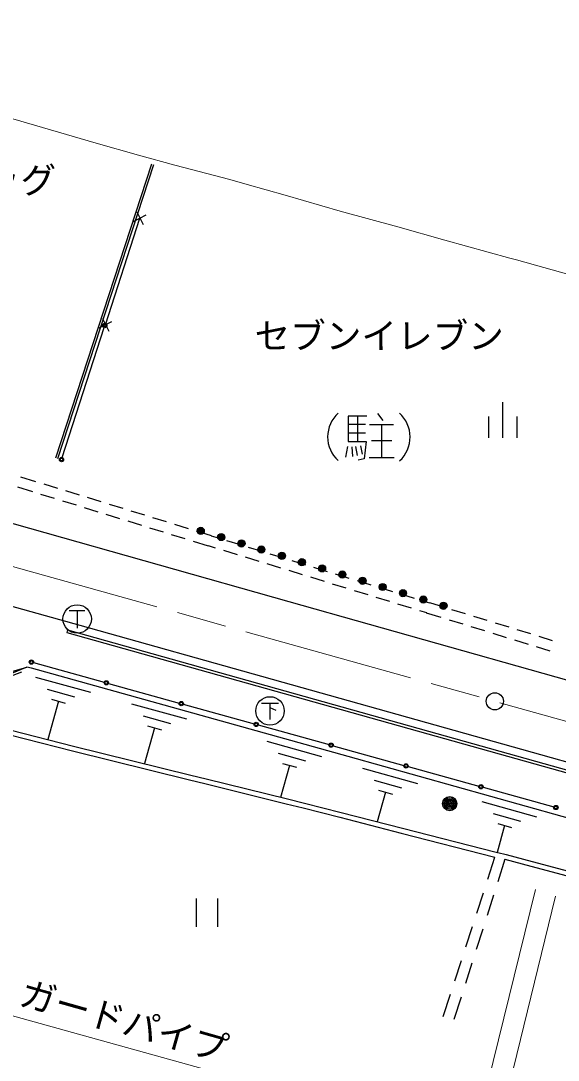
# Model space of a CAD drawing. Units: millimetres, scale not verified. Extents: x 40000 to 680000, y 20000 to 380000.
# Drawn here: x 438120 to 475856, y 241452 to 314443 of the extents above; entities that cross this region are included whole.
import ezdxf
from ezdxf.enums import TextEntityAlignment as Align

# ---------------------------------------------------------------- set-up
doc = ezdxf.new("R2010")
doc.units = ezdxf.units.MM
doc.header["$LTSCALE"] = 1000
doc.linetypes.add('CHAIN', pattern=[18.5, 12, -1.5, 3.5, -1.5])
for name, color, linetype, lineweight in [('M-BGD', 7, 'Continuous', 25), ('M-BGD-EXST', 7, 'Continuous', 25), ('M-BMK', 2, 'CHAIN', 13), ('M-BMK-SRVR', 3, 'Continuous', 25), ('M-STR-HTXT', 7, 'Continuous', 13), ('M-STR-STRC', 7, 'Continuous', 25)]:
    doc.layers.add(name, color=color, linetype=linetype, lineweight=lineweight)
doc.layers.add('M-BMK-HTXT', color=7, linetype='Continuous')
doc.styles.add('ＭＳ ゴシック', font='')
doc.styles.get('ＭＳ ゴシック').set_extended_font_data('MS Gothic')

msp = doc.modelspace()

# ---------------------------------------------------------------- linework, layer by layer
at = {"layer": 'M-BGD'}
for p, q in [((440580, 283742), (447318, 304407)), ((440723, 283695), (447461, 304361)), ((446039, 300350), (446929, 300807)), ((446256, 301023), (446712, 300134)), ((444077, 293102), (446484, 300579)), ((443848, 293547), (444305, 292657)), ((443632, 292874), (444521, 293330)), ((471955, 287659), (471955, 285159)), ((463157, 286869), (463534, 286377)), ((462411, 286689), (461100, 286689)), ((461100, 286689), (461100, 284894)), ((461755, 286689), (461755, 284894)), ((470955, 286659), (470955, 285159)), ((472955, 286659), (472955, 285159)), ((461100, 286115), (462329, 286115)), ((461100, 285508), (462321, 285508)), ((462616, 286082), (464296, 286082)), ((463444, 286082), (463444, 283771)), ((461100, 284894), (462370, 284894)), ((462370, 284894), (462231, 283672)), ((462739, 284967), (464173, 284967)), ((461067, 284558), (460911, 283795)), ((461354, 284517), (461403, 283836)), ((461616, 284558), (461747, 283910)), ((461968, 284599), (462083, 284017)), ((462231, 283672), (461813, 283599)), ((462591, 283771), (464345, 283771)), ((439184, 282077), (438122, 282404)), ((440713, 281605), (439758, 281900)), ((438963, 281360), (437901, 281688)), ((440492, 280888), (439537, 281183)), ((442242, 281133), (441287, 281428)), ((442021, 280417), (441065, 280712)), ((443771, 280662), (442815, 280957)), ((445300, 280190), (444344, 280485)), ((443550, 279945), (442594, 280240)), ((445079, 279473), (444123, 279768)), ((446829, 279718), (445873, 280013)), ((446608, 279002), (445652, 279297)), ((448358, 279247), (447402, 279542)), ((449887, 278775), (448931, 279070)), ((448137, 278530), (447181, 278825)), ((449666, 278058), (448710, 278353)), ((451522, 278271), (450460, 278598)), ((452007, 278108), (451520, 278257)), ((451301, 277554), (450239, 277881)), ((451795, 277419), (451308, 277569)), ((453536, 277637), (452581, 277931)), ((455066, 277167), (454110, 277461)), ((453325, 276949), (452369, 277243)), ((454854, 276478), (453898, 276772)), ((456595, 276696), (455639, 276990)), ((456383, 276008), (455427, 276302)), ((458124, 276226), (457168, 276520)), ((459653, 275755), (458698, 276049)), ((457912, 275537), (456957, 275831)), ((459442, 275067), (458486, 275361)), ((461183, 275285), (460227, 275579)), ((460971, 274596), (460015, 274890)), ((462712, 274814), (461756, 275108)), ((464241, 274344), (463285, 274638)), ((462500, 274126), (461544, 274420)), ((464029, 273655), (463074, 273949)), ((465770, 273873), (464815, 274167)), ((465559, 273185), (464603, 273479)), ((466620, 272859), (466132, 273009)), ((466831, 273547), (466344, 273697)), ((467818, 273266), (466836, 273568)), ((469347, 272796), (468391, 273090)), ((467648, 272534), (466616, 272851)), ((469177, 272063), (468222, 272357)), ((470876, 272325), (469920, 272619)), ((441398, 271676), (441344, 271484)), ((470707, 271593), (469751, 271887)), ((472405, 271855), (471450, 272149)), ((473935, 271384), (472979, 271678)), ((472236, 271122), (471280, 271416)), ((473765, 270651), (472809, 270946)), ((475464, 270913), (474508, 271207)), ((475294, 270181), (474338, 270475)), ((439007, 269372), (443980, 267993)), ((434464, 267296), (438198, 268733)), ((439157, 268359), (443011, 267289)), ((444269, 267913), (449241, 266534)), ((439960, 267513), (441887, 266978)), ((440763, 266668), (440016, 263977)), ((440281, 266801), (441245, 266534)), ((445902, 266486), (449756, 265416)), ((449530, 266454), (454503, 265075)), ((446705, 265641), (448632, 265106)), ((454792, 264995), (459764, 263616)), ((447508, 264795), (446809, 262279)), ((447026, 264929), (447990, 264661)), ((455385, 263851), (459237, 262773)), ((460053, 263536), (465025, 262157)), ((456186, 263004), (458112, 262465)), ((456987, 262157), (456358, 259911)), ((456506, 262291), (457469, 262022)), ((465315, 262076), (470287, 260698)), ((462125, 261965), (465977, 260886)), ((462927, 261117), (464853, 260578)), ((470576, 260617), (475548, 259238)), ((463728, 260270), (463148, 258196)), ((463247, 260405), (464210, 260135)), ((470484, 259624), (474337, 258551)), ((471286, 258778), (473213, 258241)), ((472089, 257932), (471560, 256036)), ((471607, 258066), (472570, 257797)), ((470908, 254164), (471412, 255719)), ((471499, 256058), (472325, 255865)), ((472116, 255558), (471615, 253988)), ((472116, 255558), (473941, 255077)), ((472205, 255896), (474030, 255415)), ((450423, 252815), (450423, 250815)), ((451923, 252815), (451923, 250815)), ((470136, 251786), (470599, 253213)), ((471311, 253036), (470856, 251607)), ((469365, 249408), (469827, 250835)), ((470552, 250654), (470096, 249225)), ((468593, 247030), (469056, 248457)), ((469792, 248272), (469336, 246843)), ((467780, 244524), (468285, 246079)), ((469032, 245890), (468532, 244321))]:
    msp.add_line(p, q, dxfattribs=at)
for points in [[(441398, 271676), (467329, 264396), (497967, 255806), (499150, 255487), (500337, 255206), (501536, 254952), (502733, 254715), (503939, 254504), (505759, 254225), (506965, 254050), (508187, 253906), (509401, 253778), (510611, 253683), (511819, 253606), (513064, 253543), (514890, 253491), (516116, 253480), (517327, 253495), (518557, 253543), (520388, 253641), (521607, 253727), (522818, 253836)], [(441344, 271484), (467275, 264203), (497914, 255613), (499101, 255293), (500293, 255011), (501496, 254756), (502697, 254519), (503906, 254307), (505730, 254028), (506939, 253852), (508165, 253708), (509382, 253579), (510597, 253483), (511808, 253406), (513056, 253343), (514887, 253291), (516116, 253279), (517332, 253295), (518566, 253343), (520401, 253442), (521623, 253528), (522836, 253637)], [(419394, 262598), (420794, 269446), (432162, 267226), (438542, 269048)], [(421519, 268694), (431500, 266153), (437439, 264628), (441831, 263508), (450056, 261480), (451137, 261218), (456846, 259796), (458036, 259505), (460607, 258856), (464924, 257736), (471499, 256058)], [(523972, 250913), (523410, 250747), (519848, 250158), (517191, 249997), (514086, 249991), (511013, 250173), (508832, 250377), (507330, 250624), (505538, 250994), (503635, 251330), (501954, 251678), (499873, 252126), (496844, 252848), (494265, 253553), (491136, 254384), (485680, 255926), (483466, 256496), (479783, 257526), (476144, 258555), (461100, 262780), (438867, 268973), (438542, 269048), (431500, 266153)], [(421433, 268354), (431413, 265814), (437352, 264289), (441745, 263169), (449973, 261140), (451053, 260878), (456762, 259456), (457952, 259165), (460520, 258516), (464837, 257397), (471412, 255719)], [(473940, 255077), (476840, 254304), (484380, 252448), (487448, 251680)], [(474030, 255415), (476926, 254643), (484464, 252787), (487535, 252019), (491997, 250845)]]:
    msp.add_lwpolyline(points, dxfattribs=at)
for centre, radius in [((438863, 269412), 150), ((438863, 269412), 120), ((438863, 269412), 100), ((438863, 269412), 100), ((438863, 269412), 100), ((438863, 269412), 100), ((444124, 267953), 150), ((444124, 267953), 120), ((444124, 267953), 100), ((444124, 267953), 100), ((444124, 267953), 100), ((444124, 267953), 100), ((449386, 266494), 150), ((449386, 266494), 120), ((449386, 266494), 100), ((449386, 266494), 100), ((449386, 266494), 100), ((449386, 266494), 100), ((454647, 265035), 150), ((454647, 265035), 120), ((454647, 265035), 100), ((454647, 265035), 100), ((454647, 265035), 100), ((454647, 265035), 100), ((459909, 263576), 150), ((459909, 263576), 120), ((459909, 263576), 100), ((459909, 263576), 100), ((459909, 263576), 100), ((459909, 263576), 100), ((465170, 262117), 150), ((465170, 262117), 120), ((465170, 262117), 100), ((465170, 262117), 100), ((465170, 262117), 100), ((465170, 262117), 100), ((470431, 260657), 150), ((470431, 260657), 120), ((470431, 260657), 100), ((470431, 260657), 100), ((470431, 260657), 100), ((470431, 260657), 100), ((468239, 259474), 500), ((468239, 259474), 409), ((468239, 259474), 318), ((468239, 259474), 227), ((468239, 259474), 136), ((468239, 259474), 45.5), ((475693, 259198), 150), ((475693, 259198), 120), ((475693, 259198), 100), ((475693, 259198), 100), ((475693, 259198), 100), ((475693, 259198), 100)]:
    msp.add_circle(centre, radius, dxfattribs=at)
for centre, radius, start, end in [((461893, 285222), 2228, 131.69789, 228.01917), ((463170, 285214), 2282, 312.86378, 47.4164)]:
    msp.add_arc(centre, radius, start, end, dxfattribs=at)
at = {"layer": 'M-BGD-EXST'}
for p, q in [((441527, 273037), (442627, 273037)), ((442077, 273037), (442077, 271787)), ((455018, 266530), (456218, 266530)), ((455618, 266530), (455618, 265380)), ((455618, 266230), (456018, 266030))]:
    msp.add_line(p, q, dxfattribs=at)
for centre in [(442077, 272437), (455618, 265980)]:
    msp.add_circle(centre, 1000, dxfattribs=at)
at = {"layer": 'M-BMK'}
msp.add_line((400478, 286470), (497226, 259441), dxfattribs=at)
at = {"layer": 'M-BMK-SRVR'}
msp.add_circle((471406, 266655), 600, dxfattribs=at)
at = {"layer": 'M-STR-HTXT'}
for p, q in [((469501, 234131), (474256, 253439)), ((475663, 252974), (471003, 233883)), ((432565, 245955), (469858, 235607))]:
    msp.add_line(p, q, dxfattribs=at)
msp.add_lwpolyline([(413959, 314443), (443405, 305842), (446392, 305013), (448944, 304309), (452791, 303293), (454023, 302954), (456673, 302205), (460555, 301082), (464597, 299977), (467903, 299033), (472459, 297767), (472937, 297651), (476775, 296573)], dxfattribs=at)
at = {"layer": 'M-STR-STRC'}
msp.add_line((441025, 283775), (443969, 292900), dxfattribs=at)
for points in [[(400666, 289236), (419425, 284202), (429604, 281396), (456929, 273675), (479509, 267286), (490339, 264230), (495319, 262864), (498895, 261943), (502595, 261083), (505484, 260527), (508472, 260122), (511150, 259855), (514222, 259711), (517665, 259737), (520434, 259839), (523357, 260110), (526768, 260569), (531433, 261316), (569548, 267702)], [(569637, 261345), (568066, 261395), (566453, 261357), (564484, 261199), (560860, 260627), (541097, 257243), (534479, 256130), (531227, 255591), (527764, 255043), (524544, 254586), (521560, 254279), (518677, 254095), (515937, 254043), (513184, 254092), (510269, 254272), (507657, 254517), (504729, 254940), (502327, 255344), (499866, 255871), (496316, 256820), (442291, 271984), (399731, 283854)]]:
    msp.add_lwpolyline(points, dxfattribs=at)
for centre, radius in [((444015, 293043), 150), ((444015, 293043), 120), ((444015, 293043), 100), ((444015, 293043), 100), ((444015, 293043), 100), ((444015, 293043), 100), ((440979, 283632), 150), ((440979, 283632), 120), ((440979, 283632), 100), ((440979, 283632), 100), ((440979, 283632), 100), ((440979, 283632), 100), ((450755, 278622), 250), ((450755, 278622), 204), ((450755, 278622), 159), ((450755, 278622), 114), ((450755, 278622), 68.2), ((450755, 278622), 22.7), ((452193, 278188), 250), ((452193, 278188), 204), ((452193, 278188), 159), ((452193, 278188), 114), ((452193, 278188), 68.2), ((452193, 278188), 22.7), ((453613, 277738), 250), ((453613, 277738), 204), ((453613, 277738), 159), ((453613, 277738), 114), ((453613, 277738), 68.2), ((453613, 277738), 22.7), ((455012, 277318), 250), ((455012, 277318), 204), ((455012, 277318), 159), ((455012, 277318), 114), ((455012, 277318), 68.2), ((455012, 277318), 22.7), ((456454, 276871), 250), ((456454, 276871), 204), ((456454, 276871), 159), ((456454, 276871), 114), ((456454, 276871), 68.2), ((456454, 276871), 22.7), ((457858, 276424), 250), ((457858, 276424), 204), ((457858, 276424), 159), ((457858, 276424), 114), ((457858, 276424), 68.2), ((457858, 276424), 22.7), ((459274, 275989), 250), ((459274, 275989), 204), ((459274, 275989), 159), ((459274, 275989), 114), ((459274, 275989), 68.2), ((459274, 275989), 22.7), ((460695, 275562), 250), ((460695, 275562), 204), ((460695, 275562), 159), ((460695, 275562), 114), ((460695, 275562), 68.2), ((460695, 275562), 22.7), ((462116, 275119), 250), ((462116, 275119), 204), ((462116, 275119), 159), ((462116, 275119), 114), ((462116, 275119), 68.2), ((462116, 275119), 22.7), ((463529, 274681), 250), ((463529, 274681), 204), ((463529, 274681), 159), ((463529, 274681), 114), ((463529, 274681), 68.2), ((463529, 274681), 22.7), ((464957, 274247), 250), ((464957, 274247), 204), ((464957, 274247), 159), ((464957, 274247), 114), ((464957, 274247), 68.2), ((464957, 274247), 22.7), ((466383, 273806), 250), ((466383, 273806), 204), ((466383, 273806), 159), ((466383, 273806), 114), ((466383, 273806), 68.2), ((466383, 273806), 22.7), ((467799, 273362), 250), ((467799, 273362), 204), ((467799, 273362), 159), ((467799, 273362), 114), ((467799, 273362), 68.2), ((467799, 273362), 22.7)]:
    msp.add_circle(centre, radius, dxfattribs=at)

# ---------------------------------------------------------------- texts
at = {"layer": 'M-BMK-HTXT', "style": 'ＭＳ ゴシック'}
for s, p in [('スーパードラッグ', (430602, 301783)), ('セブンイレブン', (463285, 290856))]:
    msp.add_text(s, height=1833, dxfattribs=at).set_placement(p, align=Align.BOTTOM_CENTER)
at = {"layer": 'M-STR-HTXT', "style": 'ＭＳ ゴシック'}
msp.add_text('ガードパイプ', height=1833, rotation=344.209, dxfattribs=at).set_placement((437757, 244840), align=Align.BOTTOM_LEFT)

doc.saveas('drawing.dxf')
